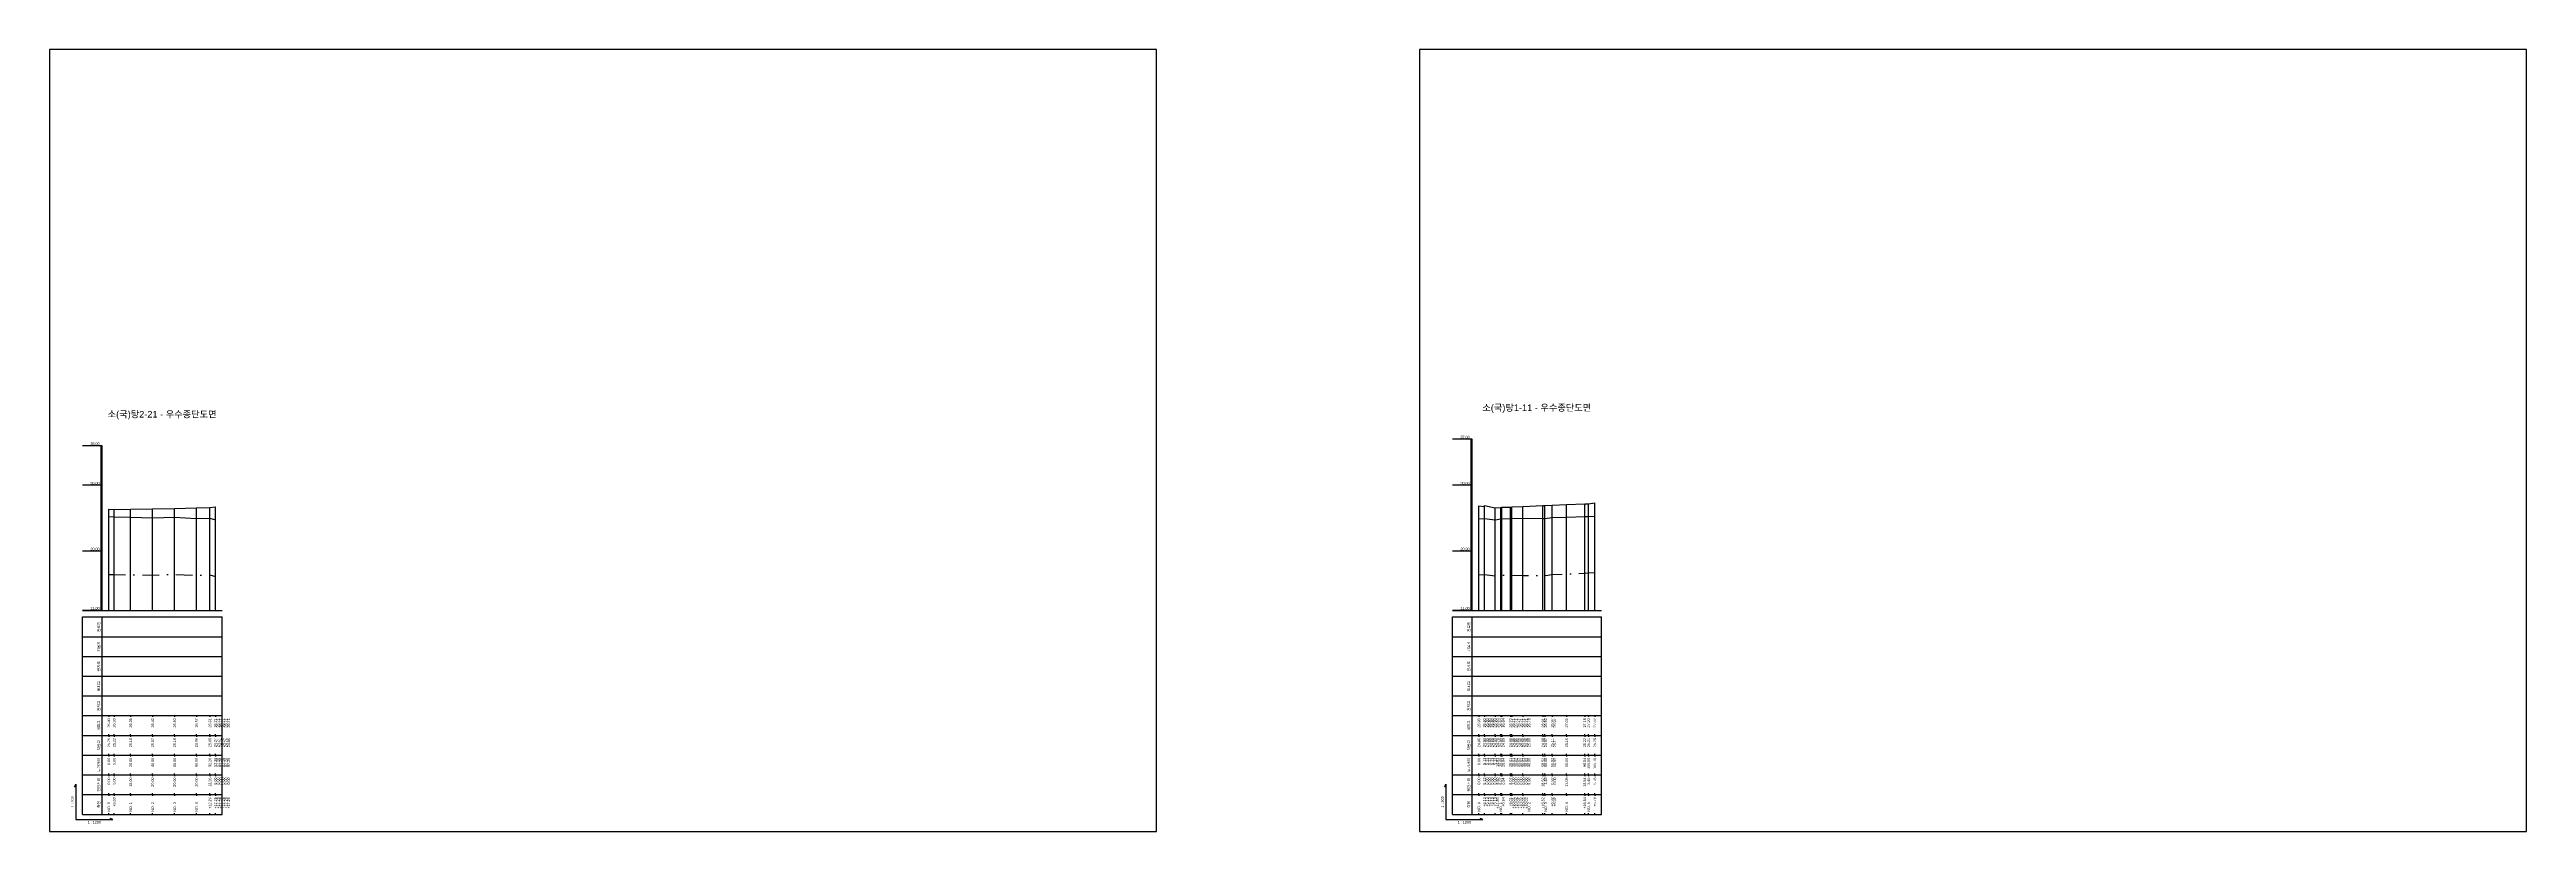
# Model space of a CAD drawing. Header units: millimetres. Extents: x -7351 to 135086, y 1419 to 5643.
# Drawn here: x 18653 to 20535, y 1419 to 2013 of the extents above; entities that cross this region are included whole.
import ezdxf
from ezdxf.enums import TextEntityAlignment as Align

# ---------------------------------------------------------------- set-up
doc = ezdxf.new("R2010")
doc.units = ezdxf.units.MM
doc.linetypes.add('DASHDOT', pattern=[25.4, 12.7, -6.35, 0, -6.35])
for name, color, linetype in [('KZ_종단_계획선', 1, 'Continuous'), ('KZ_종단_노선명', 7, 'Continuous'), ('KZ_종단_도각', 7, 'Continuous'), ('KZ_종단_수직선', 7, 'Continuous'), ('KZ_종단_암선1', 56, 'DASHDOT'), ('KZ_종단_지반선', 3, 'Continuous'), ('KZ_종단_테이블문자', 7, 'Continuous'), ('KZ_종단_테이블선', 7, 'Continuous'), ('KZ_종단_폴대', 7, 'Continuous')]:
    doc.layers.add(name, color=color, linetype=linetype)
doc.styles.get("Standard").update_dxf_attribs({"font": 'arial.ttf'})

msp = doc.modelspace()

# ---------------------------------------------------------------- linework, layer by layer
at = {"layer": 'KZ_종단_계획선'}
for points in [[(18698.4, 1664), (18702.5, 1663.5), (18715, 1663.8), (18731.7, 1664.2), (18748.4, 1664.5), (18765, 1664.9), (18775.2, 1665.1), (18779.4, 1665.6)], [(19739.4, 1666.5), (19743.6, 1666), (19743.6, 1666), (19743.6, 1666), (19743.6, 1666), (19743.6, 1666.6), (19751.8, 1665), (19756, 1665.2), (19756.8, 1665.3), (19763.5, 1665.5), (19764.4, 1665.6), (19764.4, 1665.6), (19764.4, 1665.6), (19764.4, 1665.6), (19764.4, 1665.6), (19764.4, 1665.6), (19772.7, 1665.9), (19788.1, 1666.6), (19789.4, 1666.6), (19795.1, 1666.9), (19795.1, 1666.9), (19806, 1667.3), (19819.8, 1667.9), (19822.7, 1668), (19827.5, 1668.6)]]:
    msp.add_lwpolyline(points, dxfattribs=at)
at = {"layer": 'KZ_종단_도각'}
for points in [[(18653.4, 1419), (19494.4, 1419), (19494.4, 2013), (18653.4, 2013)], [(19694.4, 1419), (20535.4, 1419), (20535.4, 2013), (19694.4, 2013)]]:
    msp.add_lwpolyline(points, close=True, dxfattribs=at)
at = {"layer": 'KZ_종단_수직선'}
for p, q in [((18698.4, 1587), (18698.4, 1664)), ((18702.5, 1587), (18702.5, 1663.5)), ((18715, 1587), (18715, 1663.8)), ((18731.7, 1587), (18731.7, 1664.2)), ((18748.4, 1587), (18748.4, 1664.5)), ((18765, 1587), (18765, 1664.9)), ((18775.2, 1587), (18775.2, 1665.1)), ((18779.4, 1587), (18779.4, 1665.6)), ((18779.4, 1587), (18779.4, 1665.6)), ((18779.4, 1587), (18779.4, 1665.6)), ((18779.4, 1587), (18779.4, 1665.6)), ((18779.4, 1587), (18779.4, 1665.6)), ((18779.4, 1587), (18779.4, 1665.6)), ((19739.4, 1587), (19739.4, 1666.5)), ((19743.6, 1587), (19743.6, 1666.6)), ((19743.6, 1587), (19743.6, 1666)), ((19743.6, 1587), (19743.6, 1666)), ((19743.6, 1587), (19743.6, 1666)), ((19743.6, 1587), (19743.6, 1666)), ((19751.8, 1587), (19751.8, 1665)), ((19756, 1587), (19756, 1665.2)), ((19756.8, 1587), (19756.8, 1665.3)), ((19763.5, 1587), (19763.5, 1665.5)), ((19764.4, 1587), (19764.4, 1665.6)), ((19764.4, 1587), (19764.4, 1665.6)), ((19764.4, 1587), (19764.4, 1665.6)), ((19764.4, 1587), (19764.4, 1665.6)), ((19764.4, 1587), (19764.4, 1665.6)), ((19764.4, 1587), (19764.4, 1665.6)), ((19772.7, 1587), (19772.7, 1665.9)), ((19788.1, 1587), (19788.1, 1666.6)), ((19789.4, 1587), (19789.4, 1666.6)), ((19795.1, 1587), (19795.1, 1666.9)), ((19795.1, 1587), (19795.1, 1666.9)), ((19806, 1587), (19806, 1667.3)), ((19819.8, 1587), (19819.8, 1667.9)), ((19822.7, 1587), (19822.7, 1668)), ((19827.5, 1587), (19827.5, 1668.6))]:
    msp.add_line(p, q, dxfattribs=at)
at = {"layer": 'KZ_종단_암선1', "flags": 128}
for points in [[(18698.4, 1614.3), (18702.5, 1614.2), (18715, 1614), (18731.7, 1613.8), (18748.4, 1614.4), (18765, 1613.5), (18775.2, 1613.9), (18779.4, 1612.6), (18779.4, 1612.6), (18779.4, 1612.6), (18779.4, 1612.6), (18779.4, 1612.6), (18779.4, 1613.7)], [(19739.4, 1614.3), (19743.6, 1613.9), (19743.6, 1613.9), (19743.6, 1613.9), (19743.6, 1613.9), (19743.6, 1614.2), (19751.8, 1613.1), (19756, 1613.7), (19756.8, 1613.7), (19763.5, 1613.7), (19764.4, 1613.7), (19764.4, 1613.7), (19764.4, 1613.7), (19764.4, 1613.7), (19764.4, 1613.7), (19764.4, 1613.7), (19772.7, 1613.5), (19788.1, 1613.5), (19789.4, 1613.5), (19795.1, 1614.3), (19795.1, 1614.3), (19806, 1614.7), (19819.8, 1615.2), (19822.7, 1615.4), (19827.5, 1615.7)]]:
    msp.add_lwpolyline(points, dxfattribs=at)
at = {"layer": 'KZ_종단_지반선', "flags": 128}
for points in [[(18698.4, 1658.3), (18702.5, 1658.1), (18715, 1657.8), (18731.7, 1657.4), (18748.4, 1657.8), (18765, 1656.8), (18775.2, 1657), (18779.4, 1655.8), (18779.4, 1655.8), (18779.4, 1655.8), (18779.4, 1655.8), (18779.4, 1655.8), (18779.4, 1656.8)], [(19739.4, 1656.8), (19743.6, 1656.5), (19743.6, 1656.5), (19743.6, 1656.5), (19743.6, 1656.5), (19743.6, 1656.7), (19751.8, 1655.8), (19756, 1656.5), (19756.8, 1656.5), (19763.5, 1656.8), (19764.4, 1656.8), (19764.4, 1656.8), (19764.4, 1656.8), (19764.4, 1656.8), (19764.4, 1656.8), (19764.4, 1656.8), (19772.7, 1657), (19788.1, 1656.9), (19789.4, 1656.9), (19795.1, 1657.6), (19795.1, 1657.6), (19806, 1657.8), (19819.8, 1658.2), (19822.7, 1658.2), (19827.5, 1658.5)]]:
    msp.add_lwpolyline(points, dxfattribs=at)
at = {"layer": 'KZ_종단_테이블선'}
for p, q in [((18678.4, 1587), (18784.4, 1587)), ((18678.4, 1567), (18678.4, 1582)), ((18678.4, 1582), (18784.4, 1582)), ((18693.4, 1567), (18693.4, 1582)), ((18784.4, 1567), (18784.4, 1582)), ((19719.4, 1587), (19832.5, 1587)), ((19719.4, 1567), (19719.4, 1582)), ((19719.4, 1582), (19832.5, 1582)), ((19734.4, 1567), (19734.4, 1582)), ((19832.5, 1567), (19832.5, 1582)), ((18678.4, 1552), (18678.4, 1567)), ((18678.4, 1567), (18784.4, 1567)), ((18693.4, 1552), (18693.4, 1567)), ((18784.4, 1552), (18784.4, 1567)), ((19719.4, 1552), (19719.4, 1567)), ((19719.4, 1567), (19832.5, 1567)), ((19734.4, 1552), (19734.4, 1567)), ((19832.5, 1552), (19832.5, 1567)), ((18678.4, 1537), (18678.4, 1552)), ((18678.4, 1552), (18784.4, 1552)), ((18693.4, 1537), (18693.4, 1552)), ((18784.4, 1537), (18784.4, 1552)), ((19719.4, 1537), (19719.4, 1552)), ((19719.4, 1552), (19832.5, 1552)), ((19734.4, 1537), (19734.4, 1552)), ((19832.5, 1537), (19832.5, 1552)), ((18678.4, 1522), (18678.4, 1537)), ((18678.4, 1537), (18784.4, 1537)), ((18693.4, 1522), (18693.4, 1537)), ((18784.4, 1522), (18784.4, 1537)), ((19719.4, 1522), (19719.4, 1537)), ((19719.4, 1537), (19832.5, 1537)), ((19734.4, 1522), (19734.4, 1537)), ((19832.5, 1522), (19832.5, 1537)), ((18678.4, 1507), (18678.4, 1522)), ((18678.4, 1522), (18784.4, 1522)), ((18678.4, 1492), (18678.4, 1507)), ((18678.4, 1507), (18784.4, 1507)), ((18693.4, 1507), (18693.4, 1522)), ((18693.4, 1492), (18693.4, 1507)), ((18698.4, 1507), (18698.4, 1506)), ((18702.5, 1507), (18702.5, 1506)), ((18715, 1507), (18715, 1506)), ((18731.7, 1507), (18731.7, 1506)), ((18748.4, 1507), (18748.4, 1506)), ((18765, 1507), (18765, 1506)), ((18775.2, 1507), (18775.2, 1506)), ((18779.4, 1507), (18779.4, 1506)), ((18779.4, 1507), (18779.4, 1506)), ((18779.4, 1507), (18779.4, 1506)), ((18779.4, 1507), (18779.4, 1506)), ((18779.4, 1507), (18779.4, 1506)), ((18779.4, 1507), (18779.4, 1506)), ((18784.4, 1507), (18784.4, 1522)), ((18784.4, 1492), (18784.4, 1507)), ((19719.4, 1507), (19719.4, 1522)), ((19719.4, 1522), (19832.5, 1522)), ((19719.4, 1492), (19719.4, 1507)), ((19719.4, 1507), (19832.5, 1507)), ((19734.4, 1507), (19734.4, 1522)), ((19734.4, 1492), (19734.4, 1507)), ((19739.4, 1507), (19739.4, 1506)), ((19743.6, 1507), (19743.6, 1506)), ((19743.6, 1507), (19743.6, 1506)), ((19743.6, 1507), (19743.6, 1506)), ((19743.6, 1507), (19743.6, 1506)), ((19743.6, 1507), (19743.6, 1506)), ((19751.8, 1507), (19751.8, 1506)), ((19756, 1507), (19756, 1506)), ((19756.8, 1507), (19756.8, 1506)), ((19763.5, 1507), (19763.5, 1506)), ((19764.4, 1507), (19764.4, 1506)), ((19764.4, 1507), (19764.4, 1506)), ((19764.4, 1507), (19764.4, 1506)), ((19764.4, 1507), (19764.4, 1506)), ((19764.4, 1507), (19764.4, 1506)), ((19764.4, 1507), (19764.4, 1506)), ((19772.7, 1507), (19772.7, 1506)), ((19788.1, 1507), (19788.1, 1506)), ((19789.4, 1507), (19789.4, 1506)), ((19795.1, 1507), (19795.1, 1506)), ((19795.1, 1507), (19795.1, 1506)), ((19806, 1507), (19806, 1506)), ((19819.8, 1507), (19819.8, 1506)), ((19822.7, 1507), (19822.7, 1506)), ((19827.5, 1507), (19827.5, 1506)), ((19832.5, 1507), (19832.5, 1522)), ((19832.5, 1492), (19832.5, 1507)), ((18678.4, 1477), (18678.4, 1492)), ((18678.4, 1492), (18784.4, 1492)), ((18693.4, 1477), (18693.4, 1492)), ((18698.4, 1492), (18698.4, 1493)), ((18698.4, 1492), (18698.4, 1491)), ((18702.5, 1492), (18702.5, 1493)), ((18702.5, 1492), (18702.5, 1491)), ((18715, 1492), (18715, 1493)), ((18715, 1492), (18715, 1491)), ((18731.7, 1492), (18731.7, 1493)), ((18731.7, 1492), (18731.7, 1491)), ((18748.4, 1492), (18748.4, 1493)), ((18748.4, 1492), (18748.4, 1491)), ((18765, 1492), (18765, 1493)), ((18765, 1492), (18765, 1491)), ((18775.2, 1492), (18775.2, 1493)), ((18775.2, 1492), (18775.2, 1491)), ((18779.4, 1492), (18779.4, 1493)), ((18779.4, 1492), (18779.4, 1493)), ((18779.4, 1492), (18779.4, 1493)), ((18779.4, 1492), (18779.4, 1493)), ((18779.4, 1492), (18779.4, 1493)), ((18779.4, 1492), (18779.4, 1493)), ((18779.4, 1492), (18779.4, 1491)), ((18779.4, 1492), (18779.4, 1491)), ((18779.4, 1492), (18779.4, 1491)), ((18779.4, 1492), (18779.4, 1491)), ((18779.4, 1492), (18779.4, 1491)), ((18779.4, 1492), (18779.4, 1491)), ((18784.4, 1477), (18784.4, 1492)), ((19719.4, 1477), (19719.4, 1492)), ((19719.4, 1492), (19832.5, 1492)), ((19734.4, 1477), (19734.4, 1492)), ((19739.4, 1492), (19739.4, 1493)), ((19739.4, 1492), (19739.4, 1491)), ((19743.6, 1492), (19743.6, 1493)), ((19743.6, 1492), (19743.6, 1493)), ((19743.6, 1492), (19743.6, 1493)), ((19743.6, 1492), (19743.6, 1493)), ((19743.6, 1492), (19743.6, 1493)), ((19743.6, 1492), (19743.6, 1491)), ((19743.6, 1492), (19743.6, 1491)), ((19743.6, 1492), (19743.6, 1491)), ((19743.6, 1492), (19743.6, 1491)), ((19743.6, 1492), (19743.6, 1491)), ((19751.8, 1492), (19751.8, 1493)), ((19751.8, 1492), (19751.8, 1491)), ((19756, 1492), (19756, 1493)), ((19756, 1492), (19756, 1491)), ((19756.8, 1492), (19756.8, 1493)), ((19756.8, 1492), (19756.8, 1491)), ((19763.5, 1492), (19763.5, 1493)), ((19763.5, 1492), (19763.5, 1491)), ((19764.4, 1492), (19764.4, 1493)), ((19764.4, 1492), (19764.4, 1493)), ((19764.4, 1492), (19764.4, 1493)), ((19764.4, 1492), (19764.4, 1493)), ((19764.4, 1492), (19764.4, 1493)), ((19764.4, 1492), (19764.4, 1493)), ((19764.4, 1492), (19764.4, 1491)), ((19764.4, 1492), (19764.4, 1491)), ((19764.4, 1492), (19764.4, 1491)), ((19764.4, 1492), (19764.4, 1491)), ((19764.4, 1492), (19764.4, 1491)), ((19764.4, 1492), (19764.4, 1491)), ((19772.7, 1492), (19772.7, 1493)), ((19772.7, 1492), (19772.7, 1491)), ((19788.1, 1492), (19788.1, 1493)), ((19788.1, 1492), (19788.1, 1491)), ((19789.4, 1492), (19789.4, 1493)), ((19789.4, 1492), (19789.4, 1491)), ((19795.1, 1492), (19795.1, 1493)), ((19795.1, 1492), (19795.1, 1493)), ((19795.1, 1492), (19795.1, 1491)), ((19795.1, 1492), (19795.1, 1491)), ((19806, 1492), (19806, 1493)), ((19806, 1492), (19806, 1491)), ((19819.8, 1492), (19819.8, 1493)), ((19819.8, 1492), (19819.8, 1491)), ((19822.7, 1492), (19822.7, 1493)), ((19822.7, 1492), (19822.7, 1491)), ((19827.5, 1492), (19827.5, 1493)), ((19827.5, 1492), (19827.5, 1491)), ((19832.5, 1477), (19832.5, 1492)), ((18678.4, 1462), (18678.4, 1477)), ((18678.4, 1477), (18784.4, 1477)), ((18693.4, 1462), (18693.4, 1477)), ((18698.4, 1477), (18698.4, 1478)), ((18698.4, 1477), (18698.4, 1476)), ((18702.5, 1477), (18702.5, 1478)), ((18702.5, 1477), (18702.5, 1476)), ((18715, 1477), (18715, 1478)), ((18715, 1477), (18715, 1476)), ((18731.7, 1477), (18731.7, 1478)), ((18731.7, 1477), (18731.7, 1476)), ((18748.4, 1477), (18748.4, 1478)), ((18748.4, 1477), (18748.4, 1476)), ((18765, 1477), (18765, 1478)), ((18765, 1477), (18765, 1476)), ((18775.2, 1477), (18775.2, 1478)), ((18775.2, 1477), (18775.2, 1476)), ((18779.4, 1477), (18779.4, 1478)), ((18779.4, 1477), (18779.4, 1478)), ((18779.4, 1477), (18779.4, 1478)), ((18779.4, 1477), (18779.4, 1478)), ((18779.4, 1477), (18779.4, 1478)), ((18779.4, 1477), (18779.4, 1478)), ((18779.4, 1477), (18779.4, 1476)), ((18779.4, 1477), (18779.4, 1476)), ((18779.4, 1477), (18779.4, 1476)), ((18779.4, 1477), (18779.4, 1476)), ((18779.4, 1477), (18779.4, 1476)), ((18779.4, 1477), (18779.4, 1476)), ((18784.4, 1462), (18784.4, 1477)), ((19719.4, 1462), (19719.4, 1477)), ((19719.4, 1477), (19832.5, 1477)), ((19734.4, 1462), (19734.4, 1477)), ((19739.4, 1477), (19739.4, 1478)), ((19739.4, 1477), (19739.4, 1476)), ((19743.6, 1477), (19743.6, 1478)), ((19743.6, 1477), (19743.6, 1478)), ((19743.6, 1477), (19743.6, 1478)), ((19743.6, 1477), (19743.6, 1478)), ((19743.6, 1477), (19743.6, 1478)), ((19743.6, 1477), (19743.6, 1476)), ((19743.6, 1477), (19743.6, 1476)), ((19743.6, 1477), (19743.6, 1476)), ((19743.6, 1477), (19743.6, 1476)), ((19743.6, 1477), (19743.6, 1476)), ((19751.8, 1477), (19751.8, 1478)), ((19751.8, 1477), (19751.8, 1476)), ((19756, 1477), (19756, 1478)), ((19756, 1477), (19756, 1476)), ((19756.8, 1477), (19756.8, 1478)), ((19756.8, 1477), (19756.8, 1476)), ((19763.5, 1477), (19763.5, 1478)), ((19763.5, 1477), (19763.5, 1476)), ((19764.4, 1477), (19764.4, 1478)), ((19764.4, 1477), (19764.4, 1478)), ((19764.4, 1477), (19764.4, 1478)), ((19764.4, 1477), (19764.4, 1478)), ((19764.4, 1477), (19764.4, 1478)), ((19764.4, 1477), (19764.4, 1478)), ((19764.4, 1477), (19764.4, 1476)), ((19764.4, 1477), (19764.4, 1476)), ((19764.4, 1477), (19764.4, 1476)), ((19764.4, 1477), (19764.4, 1476)), ((19764.4, 1477), (19764.4, 1476)), ((19764.4, 1477), (19764.4, 1476)), ((19772.7, 1477), (19772.7, 1478)), ((19772.7, 1477), (19772.7, 1476)), ((19788.1, 1477), (19788.1, 1478)), ((19788.1, 1477), (19788.1, 1476)), ((19789.4, 1477), (19789.4, 1478)), ((19789.4, 1477), (19789.4, 1476)), ((19795.1, 1477), (19795.1, 1478)), ((19795.1, 1477), (19795.1, 1478)), ((19795.1, 1477), (19795.1, 1476)), ((19795.1, 1477), (19795.1, 1476)), ((19806, 1477), (19806, 1478)), ((19806, 1477), (19806, 1476)), ((19819.8, 1477), (19819.8, 1478)), ((19819.8, 1477), (19819.8, 1476)), ((19822.7, 1477), (19822.7, 1478)), ((19822.7, 1477), (19822.7, 1476)), ((19827.5, 1477), (19827.5, 1478)), ((19827.5, 1477), (19827.5, 1476)), ((19832.5, 1462), (19832.5, 1477)), ((18678.4, 1447), (18678.4, 1462)), ((18678.4, 1462), (18784.4, 1462)), ((18693.4, 1447), (18693.4, 1462)), ((18698.4, 1462), (18698.4, 1463)), ((18698.4, 1462), (18698.4, 1461)), ((18702.5, 1462), (18702.5, 1463)), ((18702.5, 1462), (18702.5, 1461)), ((18715, 1462), (18715, 1463)), ((18715, 1462), (18715, 1461)), ((18731.7, 1462), (18731.7, 1463)), ((18731.7, 1462), (18731.7, 1461)), ((18748.4, 1462), (18748.4, 1463)), ((18748.4, 1462), (18748.4, 1461)), ((18765, 1462), (18765, 1463)), ((18765, 1462), (18765, 1461)), ((18775.2, 1462), (18775.2, 1463)), ((18775.2, 1462), (18775.2, 1461)), ((18779.4, 1462), (18779.4, 1463)), ((18779.4, 1462), (18779.4, 1463)), ((18779.4, 1462), (18779.4, 1463)), ((18779.4, 1462), (18779.4, 1463)), ((18779.4, 1462), (18779.4, 1463)), ((18779.4, 1462), (18779.4, 1463)), ((18779.4, 1462), (18779.4, 1461)), ((18779.4, 1462), (18779.4, 1461)), ((18779.4, 1462), (18779.4, 1461)), ((18779.4, 1462), (18779.4, 1461)), ((18779.4, 1462), (18779.4, 1461)), ((18779.4, 1462), (18779.4, 1461)), ((18784.4, 1447), (18784.4, 1462)), ((19719.4, 1447), (19719.4, 1462)), ((19719.4, 1462), (19832.5, 1462)), ((19734.4, 1447), (19734.4, 1462)), ((19739.4, 1462), (19739.4, 1463)), ((19739.4, 1462), (19739.4, 1461)), ((19743.6, 1462), (19743.6, 1463)), ((19743.6, 1462), (19743.6, 1463)), ((19743.6, 1462), (19743.6, 1463)), ((19743.6, 1462), (19743.6, 1463)), ((19743.6, 1462), (19743.6, 1463)), ((19743.6, 1462), (19743.6, 1461)), ((19743.6, 1462), (19743.6, 1461)), ((19743.6, 1462), (19743.6, 1461)), ((19743.6, 1462), (19743.6, 1461)), ((19743.6, 1462), (19743.6, 1461)), ((19751.8, 1462), (19751.8, 1463)), ((19751.8, 1462), (19751.8, 1461)), ((19756, 1462), (19756, 1463)), ((19756, 1462), (19756, 1461)), ((19756.8, 1462), (19756.8, 1463)), ((19756.8, 1462), (19756.8, 1461)), ((19763.5, 1462), (19763.5, 1463)), ((19763.5, 1462), (19763.5, 1461)), ((19764.4, 1462), (19764.4, 1463)), ((19764.4, 1462), (19764.4, 1463)), ((19764.4, 1462), (19764.4, 1463)), ((19764.4, 1462), (19764.4, 1463)), ((19764.4, 1462), (19764.4, 1463)), ((19764.4, 1462), (19764.4, 1463)), ((19764.4, 1462), (19764.4, 1461)), ((19764.4, 1462), (19764.4, 1461)), ((19764.4, 1462), (19764.4, 1461)), ((19764.4, 1462), (19764.4, 1461)), ((19764.4, 1462), (19764.4, 1461)), ((19764.4, 1462), (19764.4, 1461)), ((19772.7, 1462), (19772.7, 1463)), ((19772.7, 1462), (19772.7, 1461)), ((19788.1, 1462), (19788.1, 1463)), ((19788.1, 1462), (19788.1, 1461)), ((19789.4, 1462), (19789.4, 1463)), ((19789.4, 1462), (19789.4, 1461)), ((19795.1, 1462), (19795.1, 1463)), ((19795.1, 1462), (19795.1, 1463)), ((19795.1, 1462), (19795.1, 1461)), ((19795.1, 1462), (19795.1, 1461)), ((19806, 1462), (19806, 1463)), ((19806, 1462), (19806, 1461)), ((19819.8, 1462), (19819.8, 1463)), ((19819.8, 1462), (19819.8, 1461)), ((19822.7, 1462), (19822.7, 1463)), ((19822.7, 1462), (19822.7, 1461)), ((19827.5, 1462), (19827.5, 1463)), ((19827.5, 1462), (19827.5, 1461)), ((19832.5, 1447), (19832.5, 1462)), ((18678.4, 1432), (18678.4, 1447)), ((18678.4, 1447), (18784.4, 1447)), ((18678.4, 1432), (18784.4, 1432)), ((18693.4, 1432), (18693.4, 1447)), ((18698.4, 1447), (18698.4, 1448)), ((18698.4, 1447), (18698.4, 1446)), ((18698.4, 1432), (18698.4, 1433)), ((18702.5, 1447), (18702.5, 1448)), ((18702.5, 1447), (18702.5, 1446)), ((18702.5, 1432), (18702.5, 1433)), ((18715, 1447), (18715, 1448)), ((18715, 1447), (18715, 1446)), ((18715, 1432), (18715, 1433)), ((18731.7, 1447), (18731.7, 1448)), ((18731.7, 1447), (18731.7, 1446)), ((18731.7, 1432), (18731.7, 1433)), ((18748.4, 1447), (18748.4, 1448)), ((18748.4, 1447), (18748.4, 1446)), ((18748.4, 1432), (18748.4, 1433)), ((18765, 1447), (18765, 1448)), ((18765, 1447), (18765, 1446)), ((18765, 1432), (18765, 1433)), ((18775.2, 1447), (18775.2, 1448)), ((18775.2, 1447), (18775.2, 1446)), ((18775.2, 1432), (18775.2, 1433)), ((18779.4, 1447), (18779.4, 1448)), ((18779.4, 1447), (18779.4, 1448)), ((18779.4, 1447), (18779.4, 1448)), ((18779.4, 1447), (18779.4, 1448)), ((18779.4, 1447), (18779.4, 1448)), ((18779.4, 1447), (18779.4, 1448)), ((18779.4, 1447), (18779.4, 1446)), ((18779.4, 1447), (18779.4, 1446)), ((18779.4, 1447), (18779.4, 1446)), ((18779.4, 1447), (18779.4, 1446)), ((18779.4, 1447), (18779.4, 1446)), ((18779.4, 1447), (18779.4, 1446)), ((18779.4, 1432), (18779.4, 1433)), ((18779.4, 1432), (18779.4, 1433)), ((18779.4, 1432), (18779.4, 1433)), ((18779.4, 1432), (18779.4, 1433)), ((18779.4, 1432), (18779.4, 1433)), ((18779.4, 1432), (18779.4, 1433)), ((18784.4, 1432), (18784.4, 1447)), ((19719.4, 1432), (19719.4, 1447)), ((19719.4, 1447), (19832.5, 1447)), ((19719.4, 1432), (19832.5, 1432)), ((19734.4, 1432), (19734.4, 1447)), ((19739.4, 1447), (19739.4, 1448)), ((19739.4, 1447), (19739.4, 1446)), ((19739.4, 1432), (19739.4, 1433)), ((19743.6, 1447), (19743.6, 1448)), ((19743.6, 1447), (19743.6, 1448)), ((19743.6, 1447), (19743.6, 1448)), ((19743.6, 1447), (19743.6, 1448)), ((19743.6, 1447), (19743.6, 1448)), ((19743.6, 1447), (19743.6, 1446)), ((19743.6, 1447), (19743.6, 1446)), ((19743.6, 1447), (19743.6, 1446)), ((19743.6, 1447), (19743.6, 1446)), ((19743.6, 1447), (19743.6, 1446)), ((19743.6, 1432), (19743.6, 1433)), ((19743.6, 1432), (19743.6, 1433)), ((19743.6, 1432), (19743.6, 1433)), ((19743.6, 1432), (19743.6, 1433)), ((19743.6, 1432), (19743.6, 1433)), ((19751.8, 1447), (19751.8, 1448)), ((19751.8, 1447), (19751.8, 1446)), ((19751.8, 1432), (19751.8, 1433)), ((19756, 1447), (19756, 1448)), ((19756, 1447), (19756, 1446)), ((19756, 1432), (19756, 1433)), ((19756.8, 1447), (19756.8, 1448)), ((19756.8, 1447), (19756.8, 1446)), ((19756.8, 1432), (19756.8, 1433)), ((19763.5, 1447), (19763.5, 1448)), ((19763.5, 1447), (19763.5, 1446)), ((19763.5, 1432), (19763.5, 1433)), ((19764.4, 1447), (19764.4, 1448)), ((19764.4, 1447), (19764.4, 1448)), ((19764.4, 1447), (19764.4, 1448)), ((19764.4, 1447), (19764.4, 1448)), ((19764.4, 1447), (19764.4, 1448)), ((19764.4, 1447), (19764.4, 1448)), ((19764.4, 1447), (19764.4, 1446)), ((19764.4, 1447), (19764.4, 1446)), ((19764.4, 1447), (19764.4, 1446)), ((19764.4, 1447), (19764.4, 1446)), ((19764.4, 1447), (19764.4, 1446)), ((19764.4, 1447), (19764.4, 1446)), ((19764.4, 1432), (19764.4, 1433)), ((19764.4, 1432), (19764.4, 1433)), ((19764.4, 1432), (19764.4, 1433)), ((19764.4, 1432), (19764.4, 1433)), ((19764.4, 1432), (19764.4, 1433)), ((19764.4, 1432), (19764.4, 1433)), ((19772.7, 1447), (19772.7, 1448)), ((19772.7, 1447), (19772.7, 1446)), ((19772.7, 1432), (19772.7, 1433)), ((19788.1, 1447), (19788.1, 1448)), ((19788.1, 1447), (19788.1, 1446)), ((19788.1, 1432), (19788.1, 1433)), ((19789.4, 1447), (19789.4, 1448)), ((19789.4, 1447), (19789.4, 1446)), ((19789.4, 1432), (19789.4, 1433)), ((19795.1, 1447), (19795.1, 1448)), ((19795.1, 1447), (19795.1, 1448)), ((19795.1, 1447), (19795.1, 1446)), ((19795.1, 1447), (19795.1, 1446)), ((19795.1, 1432), (19795.1, 1433)), ((19795.1, 1432), (19795.1, 1433)), ((19806, 1447), (19806, 1448)), ((19806, 1447), (19806, 1446)), ((19806, 1432), (19806, 1433)), ((19819.8, 1447), (19819.8, 1448)), ((19819.8, 1447), (19819.8, 1446)), ((19819.8, 1432), (19819.8, 1433)), ((19822.7, 1447), (19822.7, 1448)), ((19822.7, 1447), (19822.7, 1446)), ((19822.7, 1432), (19822.7, 1433)), ((19827.5, 1447), (19827.5, 1448)), ((19827.5, 1447), (19827.5, 1446)), ((19827.5, 1432), (19827.5, 1433)), ((19832.5, 1432), (19832.5, 1447))]:
    msp.add_line(p, q, dxfattribs=at)
for points in [[(18673.4, 1453), (18672.4, 1453), (18673.4, 1455), (18673.4, 1428), (18701.4, 1428), (18699.4, 1429), (18699.4, 1428)], [(19714.4, 1453), (19713.4, 1453), (19714.4, 1455), (19714.4, 1428), (19742.4, 1428), (19740.4, 1429), (19740.4, 1428)]]:
    msp.add_lwpolyline(points, dxfattribs=at)
at = {"layer": 'KZ_종단_폴대'}
for p, q in [((19734.4, 1717), (19719.4, 1717)), ((18693.4, 1712), (18678.4, 1712)), ((18693.4, 1682), (18678.4, 1682)), ((19734.4, 1682), (19719.4, 1682)), ((18693.4, 1632), (18678.4, 1632)), ((19734.4, 1632), (19719.4, 1632)), ((18693.4, 1587), (18678.4, 1587)), ((19734.4, 1587), (19719.4, 1587))]:
    msp.add_line(p, q, dxfattribs=at)
for points in [[(19734.4, 1587), (19734.4, 1717), (19733.4, 1717), (19733.4, 1587), (19734.4, 1587)], [(18693.4, 1587), (18693.4, 1712), (18692.4, 1712), (18692.4, 1587), (18693.4, 1587)]]:
    msp.add_lwpolyline(points, dxfattribs=at)
for points in [[(18692.9, 1702, 1, 1, 0), (18692.9, 1712, 1, 1, 0)], [(19733.9, 1702, 1, 1, 0), (19733.9, 1712, 1, 1, 0)], [(18692.9, 1682, 1, 1, 0), (18692.9, 1692, 1, 1, 0)], [(19733.9, 1682, 1, 1, 0), (19733.9, 1692, 1, 1, 0)], [(18692.9, 1662, 1, 1, 0), (18692.9, 1672, 1, 1, 0)], [(19733.9, 1662, 1, 1, 0), (19733.9, 1672, 1, 1, 0)], [(18692.9, 1642, 1, 1, 0), (18692.9, 1652, 1, 1, 0)], [(19733.9, 1642, 1, 1, 0), (19733.9, 1652, 1, 1, 0)], [(18692.9, 1622, 1, 1, 0), (18692.9, 1632, 1, 1, 0)], [(19733.9, 1622, 1, 1, 0), (19733.9, 1632, 1, 1, 0)], [(18692.9, 1602, 1, 1, 0), (18692.9, 1612, 1, 1, 0)], [(19733.9, 1602, 1, 1, 0), (19733.9, 1612, 1, 1, 0)], [(18692.9, 1587, 1, 1, 0), (18692.9, 1592, 1, 1, 0)], [(19733.9, 1587, 1, 1, 0), (19733.9, 1592, 1, 1, 0)]]:
    msp.add_lwpolyline(points, format="xyseb", dxfattribs=at)

# ---------------------------------------------------------------- texts
at = {"layer": 'KZ_종단_노선명'}
for s, p in [('소(국)탕2-21 - 우수종단도면', (18738.9, 1732)), ('소(국)탕1-11 - 우수종단도면', (19783.4, 1737))]:
    msp.add_text(s, height=5, dxfattribs=at).set_placement(p, align=Align.BOTTOM_CENTER)
at = {"layer": 'KZ_종단_테이블문자'}
for s, p in [('26.40', (18698.4, 1505)), ('25.26', (18698.4, 1490)), ('26.30', (18702.5, 1505)), ('25.22', (18702.5, 1490)), ('26.35', (18715, 1505)), ('25.16', (18715, 1490)), ('26.42', (18731.7, 1505)), ('25.07', (18731.7, 1490)), ('26.50', (18748.4, 1505)), ('25.16', (18748.4, 1490)), ('26.57', (18765, 1505)), ('24.96', (18765, 1490)), ('26.61', (18775.2, 1505)), ('25.00', (18775.2, 1490)), ('26.71', (18779.4, 1505)), ('24.74', (18779.4, 1490)), ('26.71', (18781.4, 1505)), ('24.74', (18781.4, 1490)), ('26.71', (18783.4, 1505)), ('24.74', (18783.4, 1490)), ('26.71', (18785.4, 1505)), ('24.74', (18785.4, 1490)), ('26.71', (18787.4, 1505)), ('24.74', (18787.4, 1490)), ('26.71', (18789.4, 1505)), ('24.96', (18789.4, 1490)), ('26.90', (19739.4, 1505)), ('24.96', (19739.4, 1490)), ('26.80', (19743.6, 1505)), ('24.89', (19743.6, 1490)), ('26.80', (19745.6, 1505)), ('24.89', (19745.6, 1490)), ('26.80', (19747.6, 1505)), ('24.89', (19747.6, 1490)), ('26.80', (19749.6, 1505)), ('24.89', (19749.6, 1490)), ('26.90', (19751.6, 1505)), ('24.93', (19751.6, 1490)), ('26.60', (19753.6, 1505)), ('24.75', (19753.6, 1490)), ('26.64', (19756, 1505)), ('24.89', (19756, 1490)), ('26.64', (19758, 1505)), ('24.89', (19758, 1490)), ('26.70', (19763.5, 1505)), ('24.95', (19763.5, 1490)), ('26.71', (19765.5, 1505)), ('24.96', (19765.5, 1490)), ('26.71', (19767.5, 1505)), ('24.96', (19767.5, 1490)), ('26.71', (19769.5, 1505)), ('24.96', (19769.5, 1490)), ('26.71', (19771.5, 1505)), ('24.96', (19771.5, 1490)), ('26.71', (19773.5, 1505)), ('24.96', (19773.5, 1490)), ('26.71', (19775.5, 1505)), ('24.96', (19775.5, 1490)), ('26.78', (19777.5, 1505)), ('25.00', (19777.5, 1490)), ('26.91', (19788.1, 1505)), ('24.98', (19788.1, 1490)), ('26.92', (19790.1, 1505)), ('24.97', (19790.1, 1490)), ('26.97', (19795.1, 1505)), ('25.11', (19795.1, 1490)), ('26.97', (19797.1, 1505)), ('25.11', (19797.1, 1490)), ('27.06', (19806, 1505)), ('25.16', (19806, 1490)), ('27.18', (19819.8, 1505)), ('25.22', (19819.8, 1490)), ('27.20', (19822.7, 1505)), ('25.24', (19822.7, 1490)), ('27.32', (19827.5, 1505)), ('25.29', (19827.5, 1490)), ('0.00', (18698.4, 1475)), ('5.00', (18702.5, 1475)), ('20.00', (18715, 1475)), ('40.00', (18731.7, 1475)), ('60.00', (18748.4, 1475)), ('80.00', (18765, 1475)), ('92.26', (18775.2, 1475)), ('97.26', (18779.4, 1475)), ('97.26', (18781.4, 1475)), ('97.26', (18783.4, 1475)), ('97.26', (18785.4, 1475)), ('97.26', (18787.4, 1475)), ('97.26', (18789.4, 1475)), ('0.00', (19739.4, 1475)), ('5.13', (19743.6, 1475)), ('5.13', (19745.6, 1475)), ('5.13', (19747.6, 1475)), ('5.13', (19749.6, 1475)), ('5.13', (19751.6, 1475)), ('14.93', (19753.6, 1475)), ('20.00', (19756, 1475)), ('20.94', (19758, 1475)), ('29.01', (19763.5, 1475)), ('30.01', (19765.5, 1475)), ('30.02', (19767.5, 1475)), ('30.02', (19769.5, 1475)), ('30.02', (19771.5, 1475)), ('30.02', (19773.5, 1475)), ('30.02', (19775.5, 1475)), ('40.00', (19777.5, 1475)), ('58.52', (19788.1, 1475)), ('60.00', (19790.1, 1475)), ('66.92', (19795.1, 1475)), ('66.92', (19797.1, 1475)), ('80.00', (19806, 1475)), ('96.54', (19819.8, 1475)), ('100.00', (19822.7, 1475)), ('105.79', (19827.5, 1475)), ('0.00', (18698.4, 1460)), ('5.00', (18702.5, 1460)), ('15.00', (18715, 1460)), ('20.00', (18731.7, 1460)), ('20.00', (18748.4, 1460)), ('20.00', (18765, 1460)), ('12.26', (18775.2, 1460)), ('5.00', (18779.4, 1460)), ('0.00', (18781.4, 1460)), ('0.00', (18783.4, 1460)), ('0.00', (18785.4, 1460)), ('0.00', (18787.4, 1460)), ('0.00', (18789.4, 1460)), ('0.00', (19739.4, 1460)), ('5.13', (19743.6, 1460)), ('0.00', (19745.6, 1460)), ('0.00', (19747.6, 1460)), ('0.00', (19749.6, 1460)), ('0.00', (19751.6, 1460)), ('9.80', (19753.6, 1460)), ('5.07', (19756, 1460)), ('0.94', (19758, 1460)), ('8.07', (19763.5, 1460)), ('1.00', (19765.5, 1460)), ('0.00', (19767.5, 1460)), ('0.00', (19769.5, 1460)), ('0.00', (19771.5, 1460)), ('0.00', (19773.5, 1460)), ('0.00', (19775.5, 1460)), ('9.98', (19777.5, 1460)), ('18.52', (19788.1, 1460)), ('1.48', (19790.1, 1460)), ('6.92', (19795.1, 1460)), ('0.00', (19797.1, 1460)), ('13.08', (19806, 1460)), ('16.54', (19819.8, 1460)), ('3.46', (19822.7, 1460)), ('5.78', (19827.5, 1460)), ('+5.00', (18702.5, 1445)), ('+12.26', (18775.2, 1445)), ('+17.26', (18779.4, 1445)), ('+17.26', (18781.4, 1445)), ('+17.26', (18783.4, 1445)), ('+17.26', (18785.4, 1445)), ('+17.26', (18787.4, 1445)), ('+17.26', (18789.4, 1445)), ('+5.13', (19743.6, 1445)), ('+5.13', (19745.6, 1445)), ('+5.13', (19747.6, 1445)), ('+5.13', (19749.6, 1445)), ('+5.13', (19751.6, 1445)), ('+14.93', (19753.6, 1445)), ('+0.94', (19758, 1445)), ('+9.01', (19763.5, 1445)), ('+10.01', (19765.5, 1445)), ('+10.02', (19767.5, 1445)), ('+10.02', (19769.5, 1445)), ('+10.02', (19771.5, 1445)), ('+10.02', (19773.5, 1445)), ('+10.02', (19775.5, 1445)), ('+18.52', (19788.1, 1445)), ('+6.92', (19795.1, 1445)), ('+6.92', (19797.1, 1445)), ('+16.54', (19819.8, 1445)), ('+5.78', (19827.5, 1445))]:
    msp.add_text(s, height=2, rotation=90, dxfattribs=at).set_placement(p, align=Align.MIDDLE_RIGHT)
for s, p in [('NO. 0', (18698.4, 1434)), ('NO. 1', (18715, 1434)), ('NO. 2', (18731.7, 1434)), ('NO. 3', (18748.4, 1434)), ('NO. 4', (18765, 1434)), ('NO. 0', (19739.4, 1434)), ('NO. 1', (19756, 1434)), ('NO. 2', (19777.5, 1434)), ('NO. 3', (19790.1, 1434)), ('NO. 4', (19806, 1434)), ('NO. 5', (19822.7, 1434))]:
    msp.add_text(s, height=2, rotation=90, dxfattribs=at).set_placement(p, align=Align.MIDDLE_LEFT)
at = {"layer": 'KZ_종단_테이블선'}
for s, p in [('관로명', (18692.4, 1574.5)), ('기울기', (18692.4, 1559.5)), ('관로명', (19733.4, 1574.5)), ('기울기', (19733.4, 1559.5)), ('관기초', (18692.4, 1544.5)), ('관기초', (19733.4, 1544.5)), ('토피고', (18692.4, 1529.5)), ('토피고', (19733.4, 1529.5)), ('관저고', (18692.4, 1514.5)), ('관저고', (19733.4, 1514.5)), ('계획고', (18692.4, 1499.5)), ('지반고', (18692.4, 1484.5)), ('계획고', (19733.4, 1499.5)), ('지반고', (19733.4, 1484.5)), ('누가거리', (18692.4, 1469.5)), ('누가거리', (19733.4, 1469.5)), ('점간거리', (18692.4, 1454.5)), ('점간거리', (19733.4, 1454.5)), ('1 : 200', (18672.4, 1441.5)), ('측점', (18692.4, 1439.5)), ('1 : 200', (19713.4, 1441.5)), ('측점', (19733.4, 1439.5))]:
    msp.add_text(s, height=2, rotation=90, dxfattribs=at).set_placement(p, align=Align.BOTTOM_CENTER)
for p in [(18687.4, 1427), (19728.4, 1427)]:
    msp.add_text('1 : 1200', height=2, dxfattribs=at).set_placement(p, align=Align.TOP_CENTER)
at = {"layer": 'KZ_종단_폴대'}
for s, p in [('36.00', (18691.4, 1712)), ('37.00', (19732.4, 1717)), ('30.00', (18691.4, 1682)), ('30.00', (19732.4, 1682)), ('20.00', (18691.4, 1632)), ('20.00', (19732.4, 1632)), ('11.00', (18691.4, 1587)), ('11.00', (19732.4, 1587))]:
    msp.add_text(s, height=2, dxfattribs=at).set_placement(p, align=Align.BOTTOM_RIGHT)

doc.saveas('drawing.dxf')
